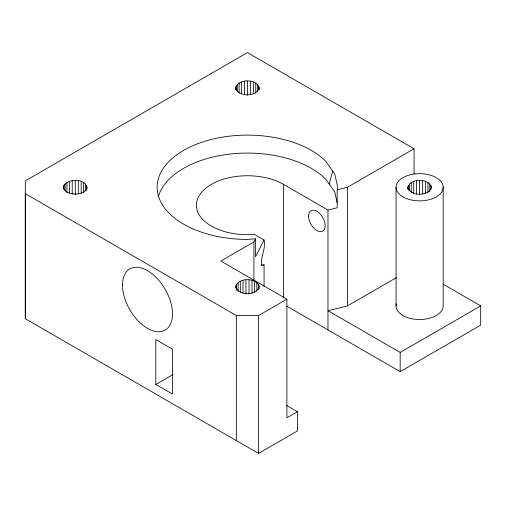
<?xml version="1.0" encoding="UTF-8"?>
<svg xmlns="http://www.w3.org/2000/svg" width="506" height="506" viewBox="0 0 506 506"><rect width="100%" height="100%" fill="white"/><g stroke="black" fill="none" stroke-linecap="round" stroke-linejoin="round"><path stroke-width="0.76" d="M25.3 318.729L25.3 193.678L236.34 315.523L258.553 315.523L286.877 299.172L286.877 417.811L297.427 411.713L297.427 430.954L258.553 453.401L25.3 318.729L25.3 180.857L247.447 52.599L414.053 148.789L414.053 173.931M63.901 189.44L63.901 185.506C68.841 177.985 86.583 178.295 87.064 188.839M65.078 190.945L65.078 183.868M66.95 192.685L66.95 182.457M87.064 187.271C85.286 194.519 75.331 194.918 69.392 193.159L69.392 181.376M72.231 194.07L72.231 180.699M75.28 194.62L75.28 180.465M78.335 194.07L78.335 180.699M81.175 193.172L81.175 181.376M83.616 192.685L83.616 182.457M85.489 190.945L85.489 183.868M86.665 190.224L86.665 185.506M155.81 384.465L155.81 339.57L172.47 349.191L172.47 394.079L155.81 384.465L172.913 374.592M235.771 288.11C235.809 276.535 260.267 276.89 259.135 288.951M236.34 440.574L236.34 315.523M236.58 290.33L236.58 284.037M238.13 291.159L238.13 282.506M240.312 292.266L240.312 281.254M242.981 292.955L242.981 280.375M245.954 294.075L245.954 279.919M249.028 294.081L249.028 279.926M251.994 292.974L251.994 280.394M253.911 280.577L253.911 241.976L255.524 238.8L247.447 239.414A90.321 52.15 0 0 1 169.225 161.193A90.321 52.15 0 0 1 325.668 161.193L334.687 173.773L337.768 187.271L337.192 189.801L337.192 207.751L327.977 210.034L283.543 184.38A51.049 29.474 0 0 0 200.281 193.943A51.049 29.474 0 0 0 247.447 234.695L254.05 234.196L264.062 239.977C266.074 248.516 260.615 256.226 261.602 264.625L262.291 265.587L264.062 264.809L264.062 286.813M254.651 292.297L254.651 281.285M255.524 238.8L255.524 256.757L264.062 239.977M256.82 291.197L256.82 282.544M258.345 289.59L258.345 284.087M258.553 453.401L258.553 315.523M283.543 297.99L283.543 184.38M327.977 210.034L327.977 329.956M286.965 306.275L400.17 371.638L480.7 325.143L480.7 305.909L400.17 352.397L327.977 310.716L347.413 305.909L347.413 187.271L414.053 148.789M235.771 285.751C236.631 296.301 258.174 296.314 259.135 285.801M63.901 185.506C62.364 189.219 66.229 192.204 69.392 193.159M235.663 89.442C235.796 78 259.097 78 259.23 89.442M259.23 87.873C256.466 97.19 238.427 97.19 235.663 87.873M407.83 187.271C410.587 177.948 428.633 177.948 431.39 187.271C428.633 196.587 410.587 196.587 407.83 187.271L407.83 188.846M337.255 202.976L334.687 191.73L329.178 184.026L332.765 171.085M253.911 241.976L220.856 261.058L286.877 299.172M347.413 305.909L396.375 277.636M264.062 264.809L263.145 265.093A11.783 6.799 60 0 1 261.134 264.897M337.192 189.801L347.413 187.271M443.3 284.309L480.7 305.909M286.541 405.426L297.427 411.713M329.178 184.026L325.668 179.149A90.321 52.15 0 0 0 231.773 153.868A90.321 52.15 0 0 0 158.498 196.157M443.174 187.271L443.174 305.909A23.561 13.605 0 0 1 417.76 319.469A23.561 13.605 0 0 1 396.337 303.777M430.992 185.506L430.992 189.446M429.815 183.868L429.815 191.742M427.943 182.457L427.943 192.691M425.502 181.376L425.502 193.184M422.662 180.699L422.662 194.083M419.607 180.465L419.607 194.639M416.558 180.699L416.558 194.083M413.718 181.376L413.718 193.184M411.277 182.457L411.277 192.691M409.405 183.868L409.405 190.952M408.228 185.506L408.228 190.231M400.17 352.397L400.17 371.638M396.046 187.271L396.046 305.909M258.825 86.109L258.825 90.043M257.649 84.47L257.649 91.548M255.777 83.06L255.777 93.287M253.335 81.978L253.335 93.774M250.495 81.302L250.495 94.673M247.447 81.068L247.447 95.223M244.398 81.302L244.398 94.673M241.558 81.978L241.558 93.774M239.117 83.06L239.117 93.287M237.244 84.47L237.244 91.548M236.068 86.109L236.068 90.043M122.49 285.061A35.344 20.404 60 0 0 159.978 331.696A35.344 20.404 60 0 0 159.978 281.715A35.344 20.404 60 0 0 122.49 285.061M402.947 196.885A23.561 13.605 0 0 0 442.37 190.787A23.561 13.605 0 0 0 413.51 174.127A23.561 13.605 0 0 0 402.947 196.885M308.534 216.125A11.783 6.799 60 0 0 321.032 231.672A11.783 6.799 60 0 0 321.032 215.012A11.783 6.799 60 0 0 308.534 216.125"/></g></svg>
